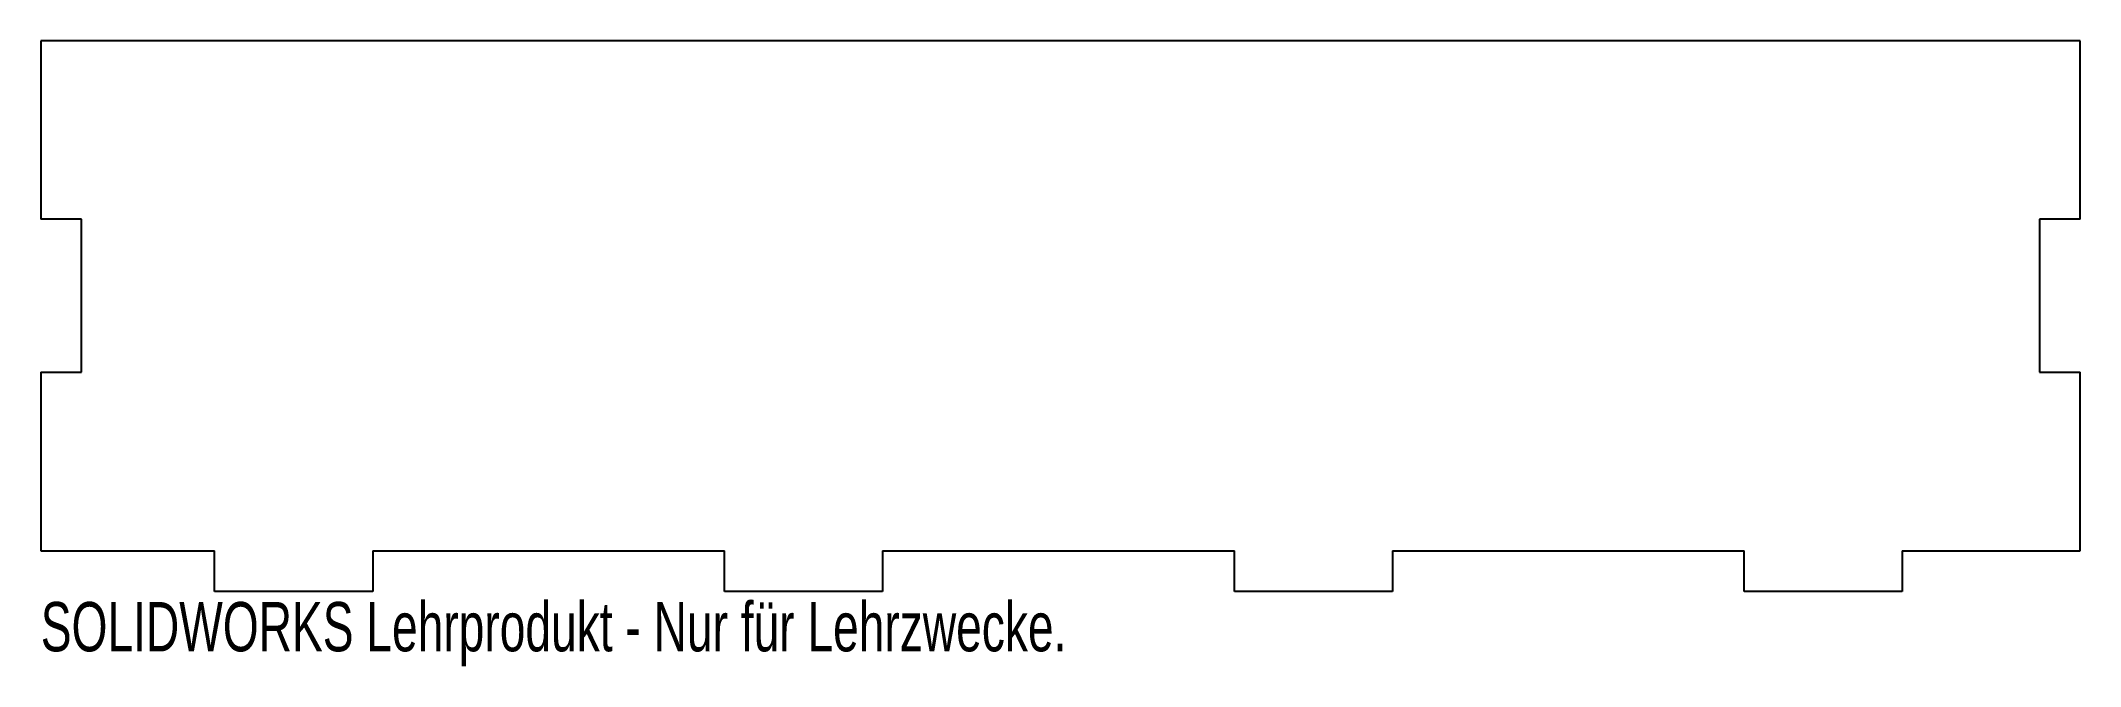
# Model space of a CAD drawing. Header units: millimetres. Extents: x 0 to 200, y -11 to 50.
import ezdxf

# ---------------------------------------------------------------- set-up
doc = ezdxf.new("R2010")
doc.units = ezdxf.units.MM
doc.styles.add('SLDTEXTSTYLE0', font='TXT', dxfattribs={"width": 0.7})

msp = doc.modelspace()

# ---------------------------------------------------------------- linework, layer by layer
at = {"color": 7, "linetype": 'Continuous', "lineweight": 25}
for p, q in [((200, 50), (0, 50)), ((0, 50), (0, 32.5)), ((200, 32.5), (200, 50)), ((4, 32.5), (0, 32.5)), ((4, 17.5), (4, 32.5)), ((200, 32.5), (196, 32.5)), ((196, 32.5), (196, 17.5)), ((0, 17.5), (4, 17.5)), ((0, 17.5), (0, 0)), ((196, 17.5), (200, 17.5)), ((200, 0), (200, 17.5)), ((0, 0), (17.05, 0)), ((17.05, -4), (17.05, 0)), ((32.55, 0), (32.55, -4)), ((32.55, 0), (67.05, 0)), ((67.05, -4), (67.05, 0)), ((82.55, 0), (82.55, -4)), ((82.55, 0), (117.05, 0)), ((117.05, -4), (117.05, 0)), ((132.55, 0), (132.55, -4)), ((132.55, 0), (167.05, 0)), ((167.05, -4), (167.05, 0)), ((182.55, 0), (182.55, -4)), ((182.55, 0), (200, 0)), ((32.55, -4), (17.05, -4)), ((82.55, -4), (67.05, -4)), ((132.55, -4), (117.05, -4)), ((182.55, -4), (167.05, -4))]:
    msp.add_line(p, q, dxfattribs=at)

# ---------------------------------------------------------------- texts
at = {"color": 7, "linetype": 'Continuous', "insert": (0, -5.02), "char_height": 4.8336, "attachment_point": 1, "style": 'SLDTEXTSTYLE0'}
msp.add_mtext('SOLIDWORKS Lehrprodukt - Nur für Lehrzwecke.', dxfattribs=at)

doc.saveas('drawing.dxf')
